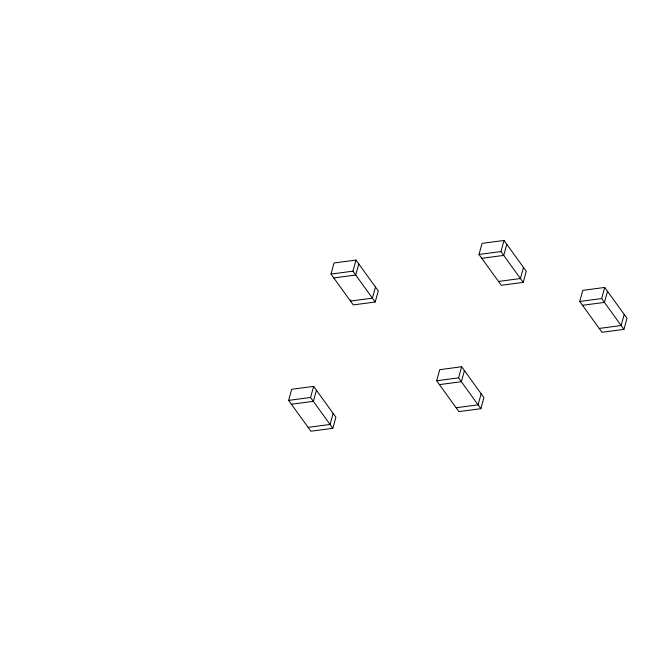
<?xml version="1.0" encoding="UTF-8"?>
<svg xmlns="http://www.w3.org/2000/svg" width="660" height="660" viewBox="0 0 660 660"><rect width="100%" height="100%" fill="white"/><g stroke="black" fill="none" stroke-linecap="round" stroke-linejoin="round"><path stroke-width="0.99" d="M288.626 400.381L291.703 389.293L313.64 386.38L335.907 417.219L332.83 428.315L310.893 431.219L288.626 400.381L310.563 397.477L332.83 428.315M330.99 274.073L334.059 262.985L356.004 260.073L378.271 290.911L375.193 302.008L353.257 304.912L330.99 274.073L352.927 271.169L375.193 302.008M310.563 397.477L313.64 386.38M316.429 390.241L313.351 401.329L291.406 404.242M352.927 271.169L356.004 260.073M358.784 263.934L355.707 275.022L333.77 277.934M350.815 299.83L350.468 301.059L372.405 298.155L375.482 287.059M333.127 413.366L330.049 424.462L308.113 427.366M436.639 380.762L439.717 369.674L461.654 366.762L483.928 397.6L480.851 408.697L458.906 411.601L436.639 380.762L458.584 377.858L480.851 408.697M479.003 254.455L482.08 243.367L504.017 240.454L526.284 271.293L523.207 282.389L501.27 285.293L479.003 254.455L500.94 251.551L523.207 282.389M458.584 377.858L461.654 366.762M464.442 370.615L461.365 381.711L439.428 384.615M500.94 251.551L504.017 240.454M506.797 244.307L503.72 255.403L481.784 258.308M481.14 393.748L478.063 404.836L456.126 407.748M523.504 267.44L520.427 278.528L498.49 281.44M579.719 301.455L582.796 290.359L604.733 287.447L627 318.285L623.923 329.381L601.986 332.293L579.719 301.455L601.656 298.543L623.923 329.381M601.656 298.543L604.733 287.447M607.513 291.308L604.436 302.396L582.499 305.308M624.22 314.432L621.142 325.528L599.197 328.433"/></g></svg>
